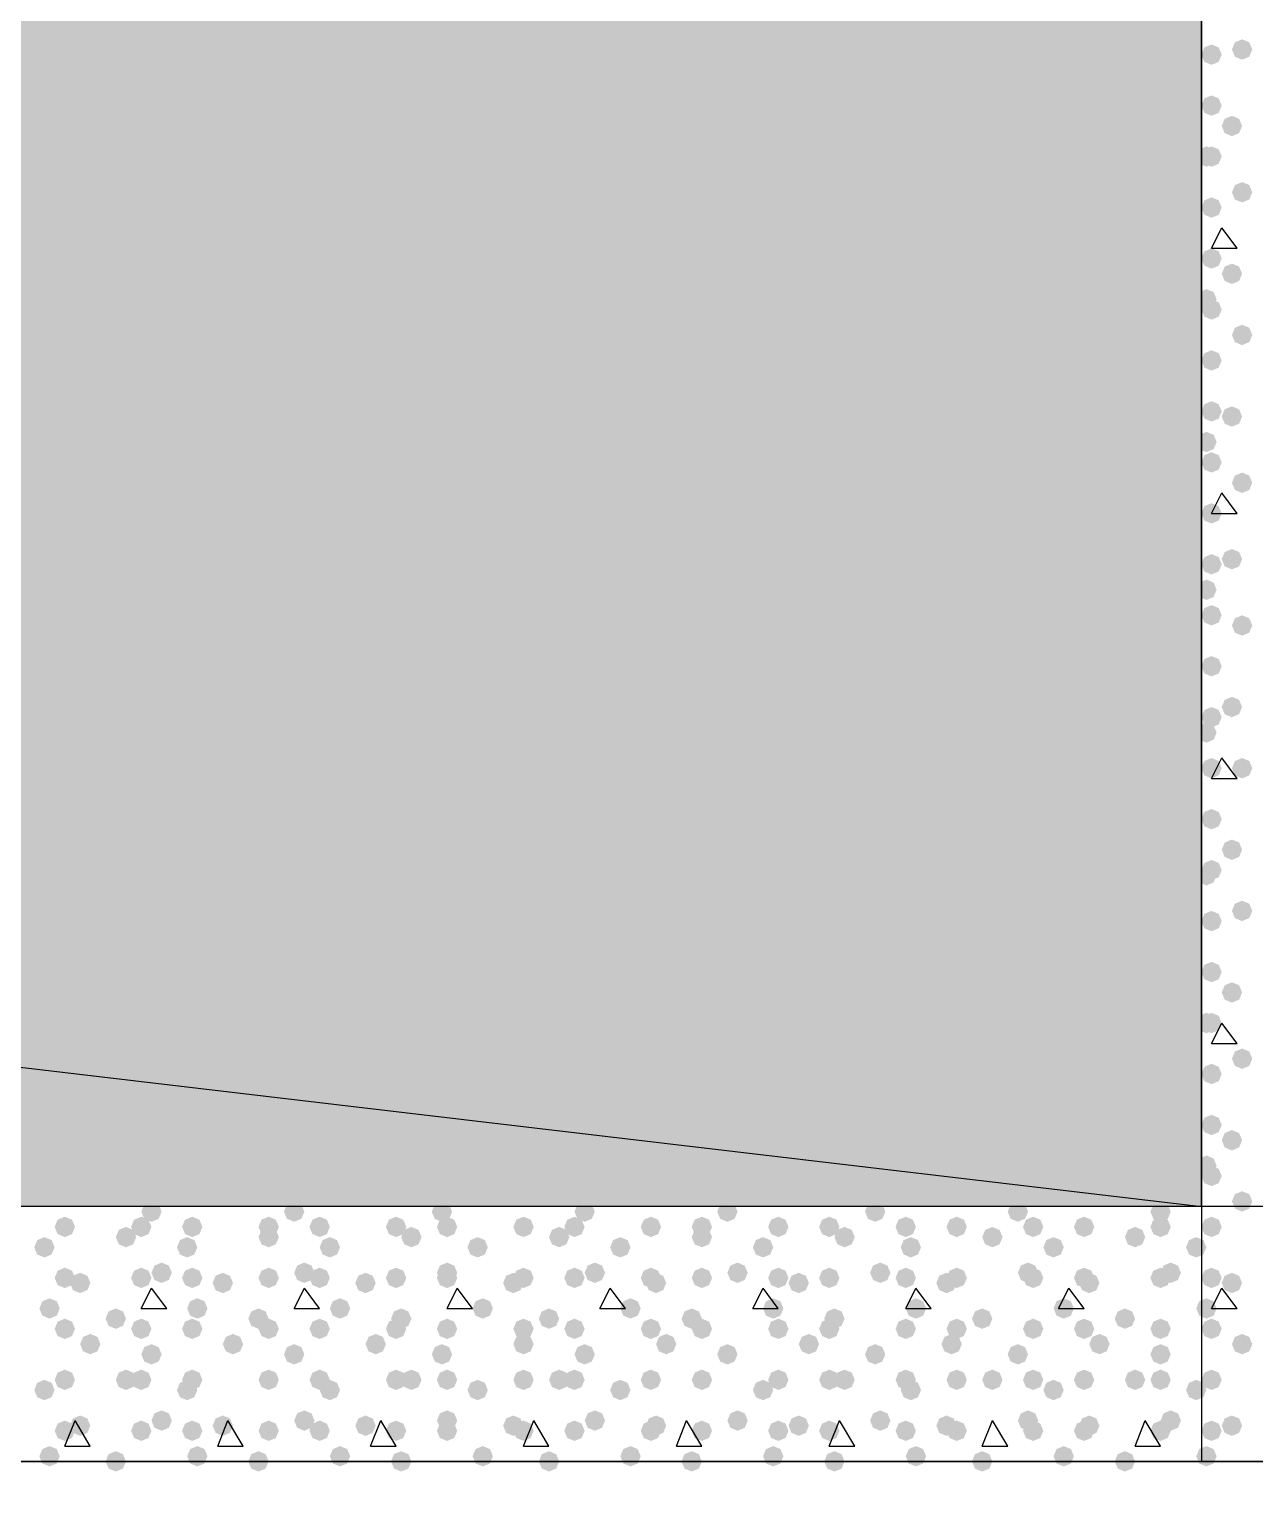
# Model space of a CAD drawing. Header units: millimetres. Extents: x 0 to 420, y 0 to 297.
# Drawn here: x 185.17 to 195.35, y 181.48 to 193.59 of the extents above; entities that cross this region are included whole.
import ezdxf

# ---------------------------------------------------------------- set-up
doc = ezdxf.new("R2010")
doc.units = ezdxf.units.MM
doc.layers.get('0').update_dxf_attribs({"linetype": 'CONTINUOUS'})

msp = doc.modelspace()

# ---------------------------------------------------------------- hatches: boundary and pattern name
at = {"true_color": 0x000008}
h = msp.add_hatch(color=0, dxfattribs=at)
h.paths.add_polyline_path([(194.902667, 202.861333), (33.528, 202.861333), (194.902667, 183.811333)], flags=0)
h.paths.add_polyline_path([(33.528, 202.861333), (194.902667, 183.811333), (33.528, 183.811333)], flags=0)
for points in [[(195.326, 193.421), (195.301129, 193.361204), (195.241333, 193.336333), (195.181538, 193.361204), (195.156667, 193.421), (195.181537, 193.480796), (195.241333, 193.505667), (195.301129, 193.480796)], [(195.072, 193.378667), (195.047129, 193.318871), (194.987333, 193.294), (194.927538, 193.318871), (194.902667, 193.378667), (194.927537, 193.438462), (194.987333, 193.463333), (195.047129, 193.438463)], [(195.072, 192.955333), (195.047129, 192.895537), (194.987333, 192.870667), (194.927538, 192.895537), (194.902667, 192.955333), (194.927537, 193.015129), (194.987333, 193.04), (195.047129, 193.015129)], [(195.241333, 192.786), (195.216462, 192.726204), (195.156667, 192.701333), (195.096871, 192.726204), (195.072, 192.786), (195.096871, 192.845796), (195.156667, 192.870667), (195.216462, 192.845796)], [(195.029667, 192.532), (195.004796, 192.472204), (194.945, 192.447333), (194.885204, 192.472204), (194.860333, 192.532), (194.885204, 192.591796), (194.945, 192.616667), (195.004796, 192.591796)], [(195.072, 192.532), (195.047129, 192.472204), (194.987333, 192.447333), (194.927538, 192.472204), (194.902667, 192.532), (194.927537, 192.591796), (194.987333, 192.616667), (195.047129, 192.591796)], [(195.326, 192.235667), (195.301129, 192.175871), (195.241333, 192.151), (195.181538, 192.175871), (195.156667, 192.235667), (195.181537, 192.295462), (195.241333, 192.320333), (195.301129, 192.295463)], [(195.072, 192.108667), (195.047129, 192.048871), (194.987333, 192.024), (194.927538, 192.048871), (194.902667, 192.108667), (194.927537, 192.168462), (194.987333, 192.193333), (195.047129, 192.168463)], [(195.072, 191.685333), (195.047129, 191.625537), (194.987333, 191.600667), (194.927538, 191.625537), (194.902667, 191.685333), (194.927537, 191.745129), (194.987333, 191.77), (195.047129, 191.745129)], [(195.241333, 191.558333), (195.216462, 191.498538), (195.156667, 191.473667), (195.096871, 191.498538), (195.072, 191.558333), (195.096871, 191.618129), (195.156667, 191.643), (195.216462, 191.618129)], [(195.029667, 191.346667), (195.004796, 191.286871), (194.945, 191.262), (194.885204, 191.286871), (194.860333, 191.346667), (194.885204, 191.406462), (194.945, 191.431333), (195.004796, 191.406463)], [(195.072, 191.262), (195.047129, 191.202204), (194.987333, 191.177333), (194.927538, 191.202204), (194.902667, 191.262), (194.927537, 191.321796), (194.987333, 191.346667), (195.047129, 191.321796)], [(195.326, 191.050333), (195.301129, 190.990537), (195.241333, 190.965667), (195.181538, 190.990537), (195.156667, 191.050333), (195.181537, 191.110129), (195.241333, 191.135), (195.301129, 191.110129)], [(195.072, 190.838667), (195.047129, 190.778871), (194.987333, 190.754), (194.927538, 190.778871), (194.902667, 190.838667), (194.927537, 190.898462), (194.987333, 190.923333), (195.047129, 190.898463)], [(195.072, 190.415333), (195.047129, 190.355537), (194.987333, 190.330667), (194.927538, 190.355537), (194.902667, 190.415333), (194.927537, 190.475129), (194.987333, 190.5), (195.047129, 190.475129)], [(195.241333, 190.373), (195.216462, 190.313204), (195.156667, 190.288333), (195.096871, 190.313204), (195.072, 190.373), (195.096871, 190.432796), (195.156667, 190.457667), (195.216462, 190.432796)], [(195.029667, 190.161333), (195.004796, 190.101537), (194.945, 190.076667), (194.885204, 190.101537), (194.860333, 190.161333), (194.885204, 190.221129), (194.945, 190.246), (195.004796, 190.221129)], [(195.072, 189.992), (195.047129, 189.932204), (194.987333, 189.907333), (194.927538, 189.932204), (194.902667, 189.992), (194.927537, 190.051796), (194.987333, 190.076667), (195.047129, 190.051796)], [(195.326, 189.822667), (195.301129, 189.762871), (195.241333, 189.738), (195.181538, 189.762871), (195.156667, 189.822667), (195.181537, 189.882462), (195.241333, 189.907333), (195.301129, 189.882463)], [(195.072, 189.568667), (195.047129, 189.508871), (194.987333, 189.484), (194.927538, 189.508871), (194.902667, 189.568667), (194.927537, 189.628462), (194.987333, 189.653333), (195.047129, 189.628463)], [(195.241333, 189.187667), (195.216462, 189.127871), (195.156667, 189.103), (195.096871, 189.127871), (195.072, 189.187667), (195.096871, 189.247462), (195.156667, 189.272333), (195.216462, 189.247463)], [(195.072, 189.145333), (195.047129, 189.085537), (194.987333, 189.060667), (194.927538, 189.085537), (194.902667, 189.145333), (194.927537, 189.205129), (194.987333, 189.23), (195.047129, 189.205129)], [(195.029667, 188.933667), (195.004796, 188.873871), (194.945, 188.849), (194.885204, 188.873871), (194.860333, 188.933667), (194.885204, 188.993462), (194.945, 189.018333), (195.004796, 188.993463)], [(195.072, 188.722), (195.047129, 188.662204), (194.987333, 188.637333), (194.927538, 188.662204), (194.902667, 188.722), (194.927537, 188.781796), (194.987333, 188.806667), (195.047129, 188.781796)], [(195.326, 188.637333), (195.301129, 188.577537), (195.241333, 188.552667), (195.181538, 188.577537), (195.156667, 188.637333), (195.181537, 188.697129), (195.241333, 188.722), (195.301129, 188.697129)], [(195.072, 188.298667), (195.047129, 188.238871), (194.987333, 188.214), (194.927538, 188.238871), (194.902667, 188.298667), (194.927537, 188.358462), (194.987333, 188.383333), (195.047129, 188.358463)], [(195.241333, 187.96), (195.216462, 187.900204), (195.156667, 187.875333), (195.096871, 187.900204), (195.072, 187.96), (195.096871, 188.019796), (195.156667, 188.044667), (195.216462, 188.019796)], [(195.072, 187.875333), (195.047129, 187.815537), (194.987333, 187.790667), (194.927538, 187.815537), (194.902667, 187.875333), (194.927537, 187.935129), (194.987333, 187.96), (195.047129, 187.935129)], [(195.029667, 187.748333), (195.004796, 187.688538), (194.945, 187.663667), (194.885204, 187.688538), (194.860333, 187.748333), (194.885204, 187.808129), (194.945, 187.833), (195.004796, 187.808129)], [(195.072, 187.452), (195.047129, 187.392204), (194.987333, 187.367333), (194.927538, 187.392204), (194.902667, 187.452), (194.927537, 187.511796), (194.987333, 187.536667), (195.047129, 187.511796)], [(195.326, 187.452), (195.301129, 187.392204), (195.241333, 187.367333), (195.181538, 187.392204), (195.156667, 187.452), (195.181537, 187.511796), (195.241333, 187.536667), (195.301129, 187.511796)], [(195.072, 187.028667), (195.047129, 186.968871), (194.987333, 186.944), (194.927538, 186.968871), (194.902667, 187.028667), (194.927537, 187.088462), (194.987333, 187.113333), (195.047129, 187.088463)], [(195.241333, 186.774667), (195.216462, 186.714871), (195.156667, 186.69), (195.096871, 186.714871), (195.072, 186.774667), (195.096871, 186.834462), (195.156667, 186.859333), (195.216462, 186.834463)], [(195.029667, 186.563), (195.004796, 186.503204), (194.945, 186.478333), (194.885204, 186.503204), (194.860333, 186.563), (194.885204, 186.622796), (194.945, 186.647667), (195.004796, 186.622796)], [(195.072, 186.605333), (195.047129, 186.545537), (194.987333, 186.520667), (194.927538, 186.545537), (194.902667, 186.605333), (194.927537, 186.665129), (194.987333, 186.69), (195.047129, 186.665129)], [(195.326, 186.266667), (195.301129, 186.206871), (195.241333, 186.182), (195.181538, 186.206871), (195.156667, 186.266667), (195.181537, 186.326462), (195.241333, 186.351333), (195.301129, 186.326463)], [(195.072, 186.182), (195.047129, 186.122204), (194.987333, 186.097333), (194.927538, 186.122204), (194.902667, 186.182), (194.927537, 186.241796), (194.987333, 186.266667), (195.047129, 186.241796)], [(195.072, 185.758667), (195.047129, 185.698871), (194.987333, 185.674), (194.927538, 185.698871), (194.902667, 185.758667), (194.927537, 185.818462), (194.987333, 185.843333), (195.047129, 185.818463)], [(195.241333, 185.589333), (195.216462, 185.529538), (195.156667, 185.504667), (195.096871, 185.529538), (195.072, 185.589333), (195.096871, 185.649129), (195.156667, 185.674), (195.216462, 185.649129)], [(195.029667, 185.335333), (195.004796, 185.275537), (194.945, 185.250667), (194.885204, 185.275537), (194.860333, 185.335333), (194.885204, 185.395129), (194.945, 185.42), (195.004796, 185.395129)], [(195.072, 185.335333), (195.047129, 185.275537), (194.987333, 185.250667), (194.927538, 185.275537), (194.902667, 185.335333), (194.927537, 185.395129), (194.987333, 185.42), (195.047129, 185.395129)], [(195.326, 185.039), (195.301129, 184.979204), (195.241333, 184.954333), (195.181538, 184.979204), (195.156667, 185.039), (195.181537, 185.098796), (195.241333, 185.123667), (195.301129, 185.098796)], [(195.072, 184.912), (195.047129, 184.852204), (194.987333, 184.827333), (194.927538, 184.852204), (194.902667, 184.912), (194.927537, 184.971796), (194.987333, 184.996667), (195.047129, 184.971796)], [(195.072, 184.488667), (195.047129, 184.428871), (194.987333, 184.404), (194.927538, 184.428871), (194.902667, 184.488667), (194.927537, 184.548462), (194.987333, 184.573333), (195.047129, 184.548463)], [(195.241333, 184.361667), (195.216462, 184.301871), (195.156667, 184.277), (195.096871, 184.301871), (195.072, 184.361667), (195.096871, 184.421462), (195.156667, 184.446333), (195.216462, 184.421463)], [(195.029667, 184.15), (195.004796, 184.090204), (194.945, 184.065333), (194.885204, 184.090204), (194.860333, 184.15), (194.885204, 184.209796), (194.945, 184.234667), (195.004796, 184.209796)], [(195.072, 184.065333), (195.047129, 184.005537), (194.987333, 183.980667), (194.927538, 184.005537), (194.902667, 184.065333), (194.927537, 184.125129), (194.987333, 184.15), (195.047129, 184.125129)], [(195.326, 183.853667), (195.301129, 183.793871), (195.241333, 183.769), (195.181538, 183.793871), (195.156667, 183.853667), (195.181537, 183.913462), (195.241333, 183.938333), (195.301129, 183.913463)], [(186.266667, 183.769), (186.241796, 183.709204), (186.182, 183.684333), (186.122204, 183.709204), (186.097333, 183.769), (186.122204, 183.828796), (186.182, 183.853667), (186.241796, 183.828796)], [(187.452, 183.769), (187.427129, 183.709204), (187.367333, 183.684333), (187.307538, 183.709204), (187.282667, 183.769), (187.307537, 183.828796), (187.367333, 183.853667), (187.427129, 183.828796)], [(188.679667, 183.769), (188.654796, 183.709204), (188.595, 183.684333), (188.535204, 183.709204), (188.510333, 183.769), (188.535204, 183.828796), (188.595, 183.853667), (188.654796, 183.828796)], [(189.865, 183.769), (189.840129, 183.709204), (189.780333, 183.684333), (189.720538, 183.709204), (189.695667, 183.769), (189.720537, 183.828796), (189.780333, 183.853667), (189.840129, 183.828796)], [(191.050333, 183.769), (191.025462, 183.709204), (190.965667, 183.684333), (190.905871, 183.709204), (190.881, 183.769), (190.905871, 183.828796), (190.965667, 183.853667), (191.025462, 183.828796)], [(192.278, 183.769), (192.253129, 183.709204), (192.193333, 183.684333), (192.133537, 183.709204), (192.108667, 183.769), (192.133537, 183.828796), (192.193333, 183.853667), (192.253129, 183.828796)], [(193.463333, 183.769), (193.438462, 183.709204), (193.378667, 183.684333), (193.318871, 183.709204), (193.294, 183.769), (193.318871, 183.828796), (193.378667, 183.853667), (193.438462, 183.828796)], [(194.648667, 183.769), (194.623796, 183.709204), (194.564, 183.684333), (194.504204, 183.709204), (194.479333, 183.769), (194.504204, 183.828796), (194.564, 183.853667), (194.623796, 183.828796)], [(185.547, 183.642), (185.522129, 183.582204), (185.462333, 183.557333), (185.402537, 183.582204), (185.377667, 183.642), (185.402537, 183.701796), (185.462333, 183.726667), (185.522129, 183.701796)], [(186.182, 183.642), (186.157129, 183.582204), (186.097333, 183.557333), (186.037537, 183.582204), (186.012667, 183.642), (186.037537, 183.701796), (186.097333, 183.726667), (186.157129, 183.701796)], [(186.605333, 183.642), (186.580462, 183.582204), (186.520667, 183.557333), (186.460871, 183.582204), (186.436, 183.642), (186.460871, 183.701796), (186.520667, 183.726667), (186.580462, 183.701796)], [(187.240333, 183.642), (187.215462, 183.582204), (187.155667, 183.557333), (187.095871, 183.582204), (187.071, 183.642), (187.095871, 183.701796), (187.155667, 183.726667), (187.215462, 183.701796)], [(187.663667, 183.642), (187.638796, 183.582204), (187.579, 183.557333), (187.519204, 183.582204), (187.494333, 183.642), (187.519204, 183.701796), (187.579, 183.726667), (187.638796, 183.701796)], [(188.298667, 183.642), (188.273796, 183.582204), (188.214, 183.557333), (188.154204, 183.582204), (188.129333, 183.642), (188.154204, 183.701796), (188.214, 183.726667), (188.273796, 183.701796)], [(188.722, 183.642), (188.697129, 183.582204), (188.637333, 183.557333), (188.577538, 183.582204), (188.552667, 183.642), (188.577537, 183.701796), (188.637333, 183.726667), (188.697129, 183.701796)], [(189.357, 183.642), (189.332129, 183.582204), (189.272333, 183.557333), (189.212538, 183.582204), (189.187667, 183.642), (189.212537, 183.701796), (189.272333, 183.726667), (189.332129, 183.701796)], [(189.780333, 183.642), (189.755462, 183.582204), (189.695667, 183.557333), (189.635871, 183.582204), (189.611, 183.642), (189.635871, 183.701796), (189.695667, 183.726667), (189.755462, 183.701796)], [(190.415333, 183.642), (190.390462, 183.582204), (190.330667, 183.557333), (190.270871, 183.582204), (190.246, 183.642), (190.270871, 183.701796), (190.330667, 183.726667), (190.390462, 183.701796)], [(190.838667, 183.642), (190.813796, 183.582204), (190.754, 183.557333), (190.694204, 183.582204), (190.669333, 183.642), (190.694204, 183.701796), (190.754, 183.726667), (190.813796, 183.701796)], [(191.473667, 183.642), (191.448796, 183.582204), (191.389, 183.557333), (191.329204, 183.582204), (191.304333, 183.642), (191.329204, 183.701796), (191.389, 183.726667), (191.448796, 183.701796)], [(191.897, 183.642), (191.872129, 183.582204), (191.812333, 183.557333), (191.752537, 183.582204), (191.727667, 183.642), (191.752537, 183.701796), (191.812333, 183.726667), (191.872129, 183.701796)], [(192.532, 183.642), (192.507129, 183.582204), (192.447333, 183.557333), (192.387538, 183.582204), (192.362667, 183.642), (192.387537, 183.701796), (192.447333, 183.726667), (192.507129, 183.701796)], [(192.955333, 183.642), (192.930462, 183.582204), (192.870667, 183.557333), (192.810871, 183.582204), (192.786, 183.642), (192.810871, 183.701796), (192.870667, 183.726667), (192.930462, 183.701796)], [(193.590333, 183.642), (193.565462, 183.582204), (193.505667, 183.557333), (193.445871, 183.582204), (193.421, 183.642), (193.445871, 183.701796), (193.505667, 183.726667), (193.565462, 183.701796)], [(194.013667, 183.642), (193.988796, 183.582204), (193.929, 183.557333), (193.869204, 183.582204), (193.844333, 183.642), (193.869204, 183.701796), (193.929, 183.726667), (193.988796, 183.701796)], [(194.648667, 183.642), (194.623796, 183.582204), (194.564, 183.557333), (194.504204, 183.582204), (194.479333, 183.642), (194.504204, 183.701796), (194.564, 183.726667), (194.623796, 183.701796)], [(185.377667, 183.472667), (185.352796, 183.412871), (185.293, 183.388), (185.233204, 183.412871), (185.208333, 183.472667), (185.233204, 183.532462), (185.293, 183.557333), (185.352796, 183.532463)], [(186.055, 183.557333), (186.030129, 183.497537), (185.970333, 183.472667), (185.910538, 183.497537), (185.885667, 183.557333), (185.910537, 183.617129), (185.970333, 183.642), (186.030129, 183.617129)], [(186.563, 183.472667), (186.538129, 183.412871), (186.478333, 183.388), (186.418538, 183.412871), (186.393667, 183.472667), (186.418537, 183.532462), (186.478333, 183.557333), (186.538129, 183.532463)], [(187.240333, 183.557333), (187.215462, 183.497537), (187.155667, 183.472667), (187.095871, 183.497537), (187.071, 183.557333), (187.095871, 183.617129), (187.155667, 183.642), (187.215462, 183.617129)], [(187.748333, 183.472667), (187.723462, 183.412871), (187.663667, 183.388), (187.603871, 183.412871), (187.579, 183.472667), (187.603871, 183.532462), (187.663667, 183.557333), (187.723462, 183.532463)], [(188.425667, 183.557333), (188.400796, 183.497537), (188.341, 183.472667), (188.281204, 183.497537), (188.256333, 183.557333), (188.281204, 183.617129), (188.341, 183.642), (188.400796, 183.617129)], [(188.976, 183.472667), (188.951129, 183.412871), (188.891333, 183.388), (188.831538, 183.412871), (188.806667, 183.472667), (188.831537, 183.532462), (188.891333, 183.557333), (188.951129, 183.532463)], [(189.653333, 183.557333), (189.628463, 183.497537), (189.568667, 183.472667), (189.508871, 183.497537), (189.484, 183.557333), (189.508871, 183.617129), (189.568667, 183.642), (189.628462, 183.617129)], [(190.161333, 183.472667), (190.136462, 183.412871), (190.076667, 183.388), (190.016871, 183.412871), (189.992, 183.472667), (190.016871, 183.532462), (190.076667, 183.557333), (190.136462, 183.532463)], [(190.838667, 183.557333), (190.813796, 183.497537), (190.754, 183.472667), (190.694204, 183.497537), (190.669333, 183.557333), (190.694204, 183.617129), (190.754, 183.642), (190.813796, 183.617129)], [(191.346667, 183.472667), (191.321796, 183.412871), (191.262, 183.388), (191.202204, 183.412871), (191.177333, 183.472667), (191.202204, 183.532462), (191.262, 183.557333), (191.321796, 183.532463)], [(192.024, 183.557333), (191.999129, 183.497537), (191.939333, 183.472667), (191.879538, 183.497537), (191.854667, 183.557333), (191.879537, 183.617129), (191.939333, 183.642), (191.999129, 183.617129)], [(192.574333, 183.472667), (192.549463, 183.412871), (192.489667, 183.388), (192.429871, 183.412871), (192.405, 183.472667), (192.429871, 183.532462), (192.489667, 183.557333), (192.549462, 183.532463)], [(193.251667, 183.557333), (193.226796, 183.497537), (193.167, 183.472667), (193.107204, 183.497537), (193.082333, 183.557333), (193.107204, 183.617129), (193.167, 183.642), (193.226796, 183.617129)], [(193.759667, 183.472667), (193.734796, 183.412871), (193.675, 183.388), (193.615204, 183.412871), (193.590333, 183.472667), (193.615204, 183.532462), (193.675, 183.557333), (193.734796, 183.532463)], [(194.437, 183.557333), (194.412129, 183.497537), (194.352333, 183.472667), (194.292537, 183.497537), (194.267667, 183.557333), (194.292537, 183.617129), (194.352333, 183.642), (194.412129, 183.617129)], [(194.945, 183.472667), (194.920129, 183.412871), (194.860333, 183.388), (194.800538, 183.412871), (194.775667, 183.472667), (194.800537, 183.532462), (194.860333, 183.557333), (194.920129, 183.532463)], [(186.351333, 183.261), (186.326462, 183.201204), (186.266667, 183.176333), (186.206871, 183.201204), (186.182, 183.261), (186.206871, 183.320796), (186.266667, 183.345667), (186.326462, 183.320796)], [(187.536667, 183.261), (187.511796, 183.201204), (187.452, 183.176333), (187.392204, 183.201204), (187.367333, 183.261), (187.392204, 183.320796), (187.452, 183.345667), (187.511796, 183.320796)], [(188.722, 183.261), (188.697129, 183.201204), (188.637333, 183.176333), (188.577538, 183.201204), (188.552667, 183.261), (188.577537, 183.320796), (188.637333, 183.345667), (188.697129, 183.320796)], [(189.949667, 183.261), (189.924796, 183.201204), (189.865, 183.176333), (189.805204, 183.201204), (189.780333, 183.261), (189.805204, 183.320796), (189.865, 183.345667), (189.924796, 183.320796)], [(191.135, 183.261), (191.110129, 183.201204), (191.050333, 183.176333), (190.990538, 183.201204), (190.965667, 183.261), (190.990537, 183.320796), (191.050333, 183.345667), (191.110129, 183.320796)], [(192.320333, 183.261), (192.295462, 183.201204), (192.235667, 183.176333), (192.175871, 183.201204), (192.151, 183.261), (192.175871, 183.320796), (192.235667, 183.345667), (192.295462, 183.320796)], [(193.548, 183.261), (193.523129, 183.201204), (193.463333, 183.176333), (193.403538, 183.201204), (193.378667, 183.261), (193.403537, 183.320796), (193.463333, 183.345667), (193.523129, 183.320796)], [(194.733333, 183.261), (194.708463, 183.201204), (194.648667, 183.176333), (194.588871, 183.201204), (194.564, 183.261), (194.588871, 183.320796), (194.648667, 183.345667), (194.708462, 183.320796)], [(185.547, 183.218667), (185.522129, 183.158871), (185.462333, 183.134), (185.402537, 183.158871), (185.377667, 183.218667), (185.402537, 183.278462), (185.462333, 183.303333), (185.522129, 183.278463)], [(185.674, 183.176333), (185.649129, 183.116537), (185.589333, 183.091667), (185.529538, 183.116537), (185.504667, 183.176333), (185.529537, 183.236129), (185.589333, 183.261), (185.649129, 183.236129)], [(186.182, 183.218667), (186.157129, 183.158871), (186.097333, 183.134), (186.037537, 183.158871), (186.012667, 183.218667), (186.037537, 183.278462), (186.097333, 183.303333), (186.157129, 183.278463)], [(186.605333, 183.218667), (186.580462, 183.158871), (186.520667, 183.134), (186.460871, 183.158871), (186.436, 183.218667), (186.460871, 183.278462), (186.520667, 183.303333), (186.580462, 183.278463)], [(186.859333, 183.176333), (186.834463, 183.116537), (186.774667, 183.091667), (186.714871, 183.116537), (186.69, 183.176333), (186.714871, 183.236129), (186.774667, 183.261), (186.834462, 183.236129)], [(187.240333, 183.218667), (187.215462, 183.158871), (187.155667, 183.134), (187.095871, 183.158871), (187.071, 183.218667), (187.095871, 183.278462), (187.155667, 183.303333), (187.215462, 183.278463)], [(187.663667, 183.218667), (187.638796, 183.158871), (187.579, 183.134), (187.519204, 183.158871), (187.494333, 183.218667), (187.519204, 183.278462), (187.579, 183.303333), (187.638796, 183.278463)], [(188.044667, 183.176333), (188.019796, 183.116537), (187.96, 183.091667), (187.900204, 183.116537), (187.875333, 183.176333), (187.900204, 183.236129), (187.96, 183.261), (188.019796, 183.236129)], [(188.298667, 183.218667), (188.273796, 183.158871), (188.214, 183.134), (188.154204, 183.158871), (188.129333, 183.218667), (188.154204, 183.278462), (188.214, 183.303333), (188.273796, 183.278463)], [(188.722, 183.218667), (188.697129, 183.158871), (188.637333, 183.134), (188.577538, 183.158871), (188.552667, 183.218667), (188.577537, 183.278462), (188.637333, 183.303333), (188.697129, 183.278463)], [(189.272333, 183.176333), (189.247462, 183.116537), (189.187667, 183.091667), (189.127871, 183.116537), (189.103, 183.176333), (189.127871, 183.236129), (189.187667, 183.261), (189.247462, 183.236129)], [(189.357, 183.218667), (189.332129, 183.158871), (189.272333, 183.134), (189.212538, 183.158871), (189.187667, 183.218667), (189.212537, 183.278462), (189.272333, 183.303333), (189.332129, 183.278463)], [(189.780333, 183.218667), (189.755462, 183.158871), (189.695667, 183.134), (189.635871, 183.158871), (189.611, 183.218667), (189.635871, 183.278462), (189.695667, 183.303333), (189.755462, 183.278463)], [(190.415333, 183.218667), (190.390462, 183.158871), (190.330667, 183.134), (190.270871, 183.158871), (190.246, 183.218667), (190.270871, 183.278462), (190.330667, 183.303333), (190.390462, 183.278463)], [(190.457667, 183.176333), (190.432796, 183.116537), (190.373, 183.091667), (190.313204, 183.116537), (190.288333, 183.176333), (190.313204, 183.236129), (190.373, 183.261), (190.432796, 183.236129)], [(190.838667, 183.218667), (190.813796, 183.158871), (190.754, 183.134), (190.694204, 183.158871), (190.669333, 183.218667), (190.694204, 183.278462), (190.754, 183.303333), (190.813796, 183.278463)], [(191.473667, 183.218667), (191.448796, 183.158871), (191.389, 183.134), (191.329204, 183.158871), (191.304333, 183.218667), (191.329204, 183.278462), (191.389, 183.303333), (191.448796, 183.278463)], [(191.643, 183.176333), (191.618129, 183.116537), (191.558333, 183.091667), (191.498538, 183.116537), (191.473667, 183.176333), (191.498537, 183.236129), (191.558333, 183.261), (191.618129, 183.236129)], [(191.897, 183.218667), (191.872129, 183.158871), (191.812333, 183.134), (191.752537, 183.158871), (191.727667, 183.218667), (191.752537, 183.278462), (191.812333, 183.303333), (191.872129, 183.278463)], [(192.532, 183.218667), (192.507129, 183.158871), (192.447333, 183.134), (192.387538, 183.158871), (192.362667, 183.218667), (192.387537, 183.278462), (192.447333, 183.303333), (192.507129, 183.278463)], [(192.870667, 183.176333), (192.845796, 183.116537), (192.786, 183.091667), (192.726204, 183.116537), (192.701333, 183.176333), (192.726204, 183.236129), (192.786, 183.261), (192.845796, 183.236129)], [(192.955333, 183.218667), (192.930462, 183.158871), (192.870667, 183.134), (192.810871, 183.158871), (192.786, 183.218667), (192.810871, 183.278462), (192.870667, 183.303333), (192.930462, 183.278463)], [(193.590333, 183.218667), (193.565462, 183.158871), (193.505667, 183.134), (193.445871, 183.158871), (193.421, 183.218667), (193.445871, 183.278462), (193.505667, 183.303333), (193.565462, 183.278463)], [(194.013667, 183.218667), (193.988796, 183.158871), (193.929, 183.134), (193.869204, 183.158871), (193.844333, 183.218667), (193.869204, 183.278462), (193.929, 183.303333), (193.988796, 183.278463)], [(194.056, 183.176333), (194.031129, 183.116537), (193.971333, 183.091667), (193.911538, 183.116537), (193.886667, 183.176333), (193.911537, 183.236129), (193.971333, 183.261), (194.031129, 183.236129)], [(194.648667, 183.218667), (194.623796, 183.158871), (194.564, 183.134), (194.504204, 183.158871), (194.479333, 183.218667), (194.504204, 183.278462), (194.564, 183.303333), (194.623796, 183.278463)], [(185.42, 182.964667), (185.395129, 182.904871), (185.335333, 182.88), (185.275538, 182.904871), (185.250667, 182.964667), (185.275537, 183.024462), (185.335333, 183.049333), (185.395129, 183.024463)], [(185.970333, 182.88), (185.945462, 182.820204), (185.885667, 182.795333), (185.825871, 182.820204), (185.801, 182.88), (185.825871, 182.939796), (185.885667, 182.964667), (185.945462, 182.939796)], [(186.647667, 182.964667), (186.622796, 182.904871), (186.563, 182.88), (186.503204, 182.904871), (186.478333, 182.964667), (186.503204, 183.024462), (186.563, 183.049333), (186.622796, 183.024463)], [(187.155667, 182.88), (187.130796, 182.820204), (187.071, 182.795333), (187.011204, 182.820204), (186.986333, 182.88), (187.011204, 182.939796), (187.071, 182.964667), (187.130796, 182.939796)], [(187.833, 182.964667), (187.808129, 182.904871), (187.748333, 182.88), (187.688538, 182.904871), (187.663667, 182.964667), (187.688537, 183.024462), (187.748333, 183.049333), (187.808129, 183.024463)], [(188.341, 182.88), (188.316129, 182.820204), (188.256333, 182.795333), (188.196538, 182.820204), (188.171667, 182.88), (188.196537, 182.939796), (188.256333, 182.964667), (188.316129, 182.939796)], [(189.018333, 182.964667), (188.993462, 182.904871), (188.933667, 182.88), (188.873871, 182.904871), (188.849, 182.964667), (188.873871, 183.024462), (188.933667, 183.049333), (188.993462, 183.024463)], [(189.568667, 182.88), (189.543796, 182.820204), (189.484, 182.795333), (189.424204, 182.820204), (189.399333, 182.88), (189.424204, 182.939796), (189.484, 182.964667), (189.543796, 182.939796)], [(190.246, 182.964667), (190.221129, 182.904871), (190.161333, 182.88), (190.101538, 182.904871), (190.076667, 182.964667), (190.101537, 183.024462), (190.161333, 183.049333), (190.221129, 183.024463)], [(190.754, 182.88), (190.729129, 182.820204), (190.669333, 182.795333), (190.609537, 182.820204), (190.584667, 182.88), (190.609537, 182.939796), (190.669333, 182.964667), (190.729129, 182.939796)], [(191.431333, 182.964667), (191.406462, 182.904871), (191.346667, 182.88), (191.286871, 182.904871), (191.262, 182.964667), (191.286871, 183.024462), (191.346667, 183.049333), (191.406462, 183.024463)], [(191.939333, 182.88), (191.914463, 182.820204), (191.854667, 182.795333), (191.794871, 182.820204), (191.77, 182.88), (191.794871, 182.939796), (191.854667, 182.964667), (191.914462, 182.939796)], [(192.616667, 182.964667), (192.591796, 182.904871), (192.532, 182.88), (192.472204, 182.904871), (192.447333, 182.964667), (192.472204, 183.024462), (192.532, 183.049333), (192.591796, 183.024463)], [(193.167, 182.88), (193.142129, 182.820204), (193.082333, 182.795333), (193.022538, 182.820204), (192.997667, 182.88), (193.022537, 182.939796), (193.082333, 182.964667), (193.142129, 182.939796)], [(193.844333, 182.964667), (193.819462, 182.904871), (193.759667, 182.88), (193.699871, 182.904871), (193.675, 182.964667), (193.699871, 183.024462), (193.759667, 183.049333), (193.819462, 183.024463)], [(194.352333, 182.88), (194.327462, 182.820204), (194.267667, 182.795333), (194.207871, 182.820204), (194.183, 182.88), (194.207871, 182.939796), (194.267667, 182.964667), (194.327462, 182.939796)], [(185.547, 182.795333), (185.522129, 182.735537), (185.462333, 182.710667), (185.402537, 182.735537), (185.377667, 182.795333), (185.402537, 182.855129), (185.462333, 182.88), (185.522129, 182.855129)], [(186.182, 182.795333), (186.157129, 182.735537), (186.097333, 182.710667), (186.037537, 182.735537), (186.012667, 182.795333), (186.037537, 182.855129), (186.097333, 182.88), (186.157129, 182.855129)], [(186.605333, 182.795333), (186.580462, 182.735537), (186.520667, 182.710667), (186.460871, 182.735537), (186.436, 182.795333), (186.460871, 182.855129), (186.520667, 182.88), (186.580462, 182.855129)], [(187.240333, 182.795333), (187.215462, 182.735537), (187.155667, 182.710667), (187.095871, 182.735537), (187.071, 182.795333), (187.095871, 182.855129), (187.155667, 182.88), (187.215462, 182.855129)], [(187.663667, 182.795333), (187.638796, 182.735537), (187.579, 182.710667), (187.519204, 182.735537), (187.494333, 182.795333), (187.519204, 182.855129), (187.579, 182.88), (187.638796, 182.855129)], [(188.298667, 182.795333), (188.273796, 182.735537), (188.214, 182.710667), (188.154204, 182.735537), (188.129333, 182.795333), (188.154204, 182.855129), (188.214, 182.88), (188.273796, 182.855129)], [(188.722, 182.795333), (188.697129, 182.735537), (188.637333, 182.710667), (188.577538, 182.735537), (188.552667, 182.795333), (188.577537, 182.855129), (188.637333, 182.88), (188.697129, 182.855129)], [(189.357, 182.795333), (189.332129, 182.735537), (189.272333, 182.710667), (189.212538, 182.735537), (189.187667, 182.795333), (189.212537, 182.855129), (189.272333, 182.88), (189.332129, 182.855129)], [(189.780333, 182.795333), (189.755462, 182.735537), (189.695667, 182.710667), (189.635871, 182.735537), (189.611, 182.795333), (189.635871, 182.855129), (189.695667, 182.88), (189.755462, 182.855129)], [(190.415333, 182.795333), (190.390462, 182.735537), (190.330667, 182.710667), (190.270871, 182.735537), (190.246, 182.795333), (190.270871, 182.855129), (190.330667, 182.88), (190.390462, 182.855129)], [(190.838667, 182.795333), (190.813796, 182.735537), (190.754, 182.710667), (190.694204, 182.735537), (190.669333, 182.795333), (190.694204, 182.855129), (190.754, 182.88), (190.813796, 182.855129)], [(191.473667, 182.795333), (191.448796, 182.735537), (191.389, 182.710667), (191.329204, 182.735537), (191.304333, 182.795333), (191.329204, 182.855129), (191.389, 182.88), (191.448796, 182.855129)], [(191.897, 182.795333), (191.872129, 182.735537), (191.812333, 182.710667), (191.752537, 182.735537), (191.727667, 182.795333), (191.752537, 182.855129), (191.812333, 182.88), (191.872129, 182.855129)], [(192.532, 182.795333), (192.507129, 182.735537), (192.447333, 182.710667), (192.387538, 182.735537), (192.362667, 182.795333), (192.387537, 182.855129), (192.447333, 182.88), (192.507129, 182.855129)], [(192.955333, 182.795333), (192.930462, 182.735537), (192.870667, 182.710667), (192.810871, 182.735537), (192.786, 182.795333), (192.810871, 182.855129), (192.870667, 182.88), (192.930462, 182.855129)], [(193.590333, 182.795333), (193.565462, 182.735537), (193.505667, 182.710667), (193.445871, 182.735537), (193.421, 182.795333), (193.445871, 182.855129), (193.505667, 182.88), (193.565462, 182.855129)], [(194.013667, 182.795333), (193.988796, 182.735537), (193.929, 182.710667), (193.869204, 182.735537), (193.844333, 182.795333), (193.869204, 182.855129), (193.929, 182.88), (193.988796, 182.855129)], [(194.648667, 182.795333), (194.623796, 182.735537), (194.564, 182.710667), (194.504204, 182.735537), (194.479333, 182.795333), (194.504204, 182.855129), (194.564, 182.88), (194.623796, 182.855129)], [(185.758667, 182.668333), (185.733796, 182.608537), (185.674, 182.583667), (185.614204, 182.608537), (185.589333, 182.668333), (185.614204, 182.728129), (185.674, 182.753), (185.733796, 182.728129)], [(186.944, 182.668333), (186.919129, 182.608537), (186.859333, 182.583667), (186.799538, 182.608537), (186.774667, 182.668333), (186.799537, 182.728129), (186.859333, 182.753), (186.919129, 182.728129)], [(188.129333, 182.668333), (188.104463, 182.608537), (188.044667, 182.583667), (187.984871, 182.608537), (187.96, 182.668333), (187.984871, 182.728129), (188.044667, 182.753), (188.104462, 182.728129)], [(189.357, 182.668333), (189.332129, 182.608537), (189.272333, 182.583667), (189.212538, 182.608537), (189.187667, 182.668333), (189.212537, 182.728129), (189.272333, 182.753), (189.332129, 182.728129)], [(190.542333, 182.668333), (190.517462, 182.608537), (190.457667, 182.583667), (190.397871, 182.608537), (190.373, 182.668333), (190.397871, 182.728129), (190.457667, 182.753), (190.517462, 182.728129)], [(191.727667, 182.668333), (191.702796, 182.608537), (191.643, 182.583667), (191.583204, 182.608537), (191.558333, 182.668333), (191.583204, 182.728129), (191.643, 182.753), (191.702796, 182.728129)], [(192.913, 182.668333), (192.888129, 182.608537), (192.828333, 182.583667), (192.768537, 182.608537), (192.743667, 182.668333), (192.768537, 182.728129), (192.828333, 182.753), (192.888129, 182.728129)], [(194.140667, 182.668333), (194.115796, 182.608537), (194.056, 182.583667), (193.996204, 182.608537), (193.971333, 182.668333), (193.996204, 182.728129), (194.056, 182.753), (194.115796, 182.728129)], [(186.266667, 182.583667), (186.241796, 182.523871), (186.182, 182.499), (186.122204, 182.523871), (186.097333, 182.583667), (186.122204, 182.643462), (186.182, 182.668333), (186.241796, 182.643463)], [(187.452, 182.583667), (187.427129, 182.523871), (187.367333, 182.499), (187.307538, 182.523871), (187.282667, 182.583667), (187.307537, 182.643462), (187.367333, 182.668333), (187.427129, 182.643463)], [(188.679667, 182.583667), (188.654796, 182.523871), (188.595, 182.499), (188.535204, 182.523871), (188.510333, 182.583667), (188.535204, 182.643462), (188.595, 182.668333), (188.654796, 182.643463)], [(189.865, 182.583667), (189.840129, 182.523871), (189.780333, 182.499), (189.720538, 182.523871), (189.695667, 182.583667), (189.720537, 182.643462), (189.780333, 182.668333), (189.840129, 182.643463)], [(191.050333, 182.583667), (191.025462, 182.523871), (190.965667, 182.499), (190.905871, 182.523871), (190.881, 182.583667), (190.905871, 182.643462), (190.965667, 182.668333), (191.025462, 182.643463)], [(192.278, 182.583667), (192.253129, 182.523871), (192.193333, 182.499), (192.133537, 182.523871), (192.108667, 182.583667), (192.133537, 182.643462), (192.193333, 182.668333), (192.253129, 182.643463)], [(193.463333, 182.583667), (193.438462, 182.523871), (193.378667, 182.499), (193.318871, 182.523871), (193.294, 182.583667), (193.318871, 182.643462), (193.378667, 182.668333), (193.438462, 182.643463)], [(194.648667, 182.583667), (194.623796, 182.523871), (194.564, 182.499), (194.504204, 182.523871), (194.479333, 182.583667), (194.504204, 182.643462), (194.564, 182.668333), (194.623796, 182.643463)], [(185.377667, 182.287333), (185.352796, 182.227537), (185.293, 182.202667), (185.233204, 182.227537), (185.208333, 182.287333), (185.233204, 182.347129), (185.293, 182.372), (185.352796, 182.347129)], [(185.547, 182.372), (185.522129, 182.312204), (185.462333, 182.287333), (185.402537, 182.312204), (185.377667, 182.372), (185.402537, 182.431796), (185.462333, 182.456667), (185.522129, 182.431796)], [(186.055, 182.372), (186.030129, 182.312204), (185.970333, 182.287333), (185.910538, 182.312204), (185.885667, 182.372), (185.910537, 182.431796), (185.970333, 182.456667), (186.030129, 182.431796)], [(186.182, 182.372), (186.157129, 182.312204), (186.097333, 182.287333), (186.037537, 182.312204), (186.012667, 182.372), (186.037537, 182.431796), (186.097333, 182.456667), (186.157129, 182.431796)], [(186.563, 182.287333), (186.538129, 182.227537), (186.478333, 182.202667), (186.418538, 182.227537), (186.393667, 182.287333), (186.418537, 182.347129), (186.478333, 182.372), (186.538129, 182.347129)], [(186.605333, 182.372), (186.580462, 182.312204), (186.520667, 182.287333), (186.460871, 182.312204), (186.436, 182.372), (186.460871, 182.431796), (186.520667, 182.456667), (186.580462, 182.431796)], [(187.240333, 182.372), (187.215462, 182.312204), (187.155667, 182.287333), (187.095871, 182.312204), (187.071, 182.372), (187.095871, 182.431796), (187.155667, 182.456667), (187.215462, 182.431796)], [(187.240333, 182.372), (187.215462, 182.312204), (187.155667, 182.287333), (187.095871, 182.312204), (187.071, 182.372), (187.095871, 182.431796), (187.155667, 182.456667), (187.215462, 182.431796)], [(187.663667, 182.372), (187.638796, 182.312204), (187.579, 182.287333), (187.519204, 182.312204), (187.494333, 182.372), (187.519204, 182.431796), (187.579, 182.456667), (187.638796, 182.431796)], [(187.748333, 182.287333), (187.723462, 182.227537), (187.663667, 182.202667), (187.603871, 182.227537), (187.579, 182.287333), (187.603871, 182.347129), (187.663667, 182.372), (187.723462, 182.347129)], [(188.298667, 182.372), (188.273796, 182.312204), (188.214, 182.287333), (188.154204, 182.312204), (188.129333, 182.372), (188.154204, 182.431796), (188.214, 182.456667), (188.273796, 182.431796)], [(188.425667, 182.372), (188.400796, 182.312204), (188.341, 182.287333), (188.281204, 182.312204), (188.256333, 182.372), (188.281204, 182.431796), (188.341, 182.456667), (188.400796, 182.431796)], [(188.722, 182.372), (188.697129, 182.312204), (188.637333, 182.287333), (188.577538, 182.312204), (188.552667, 182.372), (188.577537, 182.431796), (188.637333, 182.456667), (188.697129, 182.431796)], [(188.976, 182.287333), (188.951129, 182.227537), (188.891333, 182.202667), (188.831538, 182.227537), (188.806667, 182.287333), (188.831537, 182.347129), (188.891333, 182.372), (188.951129, 182.347129)], [(189.357, 182.372), (189.332129, 182.312204), (189.272333, 182.287333), (189.212538, 182.312204), (189.187667, 182.372), (189.212537, 182.431796), (189.272333, 182.456667), (189.332129, 182.431796)], [(189.653333, 182.372), (189.628463, 182.312204), (189.568667, 182.287333), (189.508871, 182.312204), (189.484, 182.372), (189.508871, 182.431796), (189.568667, 182.456667), (189.628462, 182.431796)], [(189.780333, 182.372), (189.755462, 182.312204), (189.695667, 182.287333), (189.635871, 182.312204), (189.611, 182.372), (189.635871, 182.431796), (189.695667, 182.456667), (189.755462, 182.431796)], [(190.161333, 182.287333), (190.136462, 182.227537), (190.076667, 182.202667), (190.016871, 182.227537), (189.992, 182.287333), (190.016871, 182.347129), (190.076667, 182.372), (190.136462, 182.347129)], [(190.415333, 182.372), (190.390462, 182.312204), (190.330667, 182.287333), (190.270871, 182.312204), (190.246, 182.372), (190.270871, 182.431796), (190.330667, 182.456667), (190.390462, 182.431796)], [(190.838667, 182.372), (190.813796, 182.312204), (190.754, 182.287333), (190.694204, 182.312204), (190.669333, 182.372), (190.694204, 182.431796), (190.754, 182.456667), (190.813796, 182.431796)], [(190.838667, 182.372), (190.813796, 182.312204), (190.754, 182.287333), (190.694204, 182.312204), (190.669333, 182.372), (190.694204, 182.431796), (190.754, 182.456667), (190.813796, 182.431796)], [(191.346667, 182.287333), (191.321796, 182.227537), (191.262, 182.202667), (191.202204, 182.227537), (191.177333, 182.287333), (191.202204, 182.347129), (191.262, 182.372), (191.321796, 182.347129)], [(191.473667, 182.372), (191.448796, 182.312204), (191.389, 182.287333), (191.329204, 182.312204), (191.304333, 182.372), (191.329204, 182.431796), (191.389, 182.456667), (191.448796, 182.431796)], [(191.897, 182.372), (191.872129, 182.312204), (191.812333, 182.287333), (191.752537, 182.312204), (191.727667, 182.372), (191.752537, 182.431796), (191.812333, 182.456667), (191.872129, 182.431796)], [(192.024, 182.372), (191.999129, 182.312204), (191.939333, 182.287333), (191.879538, 182.312204), (191.854667, 182.372), (191.879537, 182.431796), (191.939333, 182.456667), (191.999129, 182.431796)], [(192.532, 182.372), (192.507129, 182.312204), (192.447333, 182.287333), (192.387538, 182.312204), (192.362667, 182.372), (192.387537, 182.431796), (192.447333, 182.456667), (192.507129, 182.431796)], [(192.574333, 182.287333), (192.549463, 182.227537), (192.489667, 182.202667), (192.429871, 182.227537), (192.405, 182.287333), (192.429871, 182.347129), (192.489667, 182.372), (192.549462, 182.347129)], [(192.955333, 182.372), (192.930462, 182.312204), (192.870667, 182.287333), (192.810871, 182.312204), (192.786, 182.372), (192.810871, 182.431796), (192.870667, 182.456667), (192.930462, 182.431796)], [(193.251667, 182.372), (193.226796, 182.312204), (193.167, 182.287333), (193.107204, 182.312204), (193.082333, 182.372), (193.107204, 182.431796), (193.167, 182.456667), (193.226796, 182.431796)], [(193.590333, 182.372), (193.565462, 182.312204), (193.505667, 182.287333), (193.445871, 182.312204), (193.421, 182.372), (193.445871, 182.431796), (193.505667, 182.456667), (193.565462, 182.431796)], [(193.759667, 182.287333), (193.734796, 182.227537), (193.675, 182.202667), (193.615204, 182.227537), (193.590333, 182.287333), (193.615204, 182.347129), (193.675, 182.372), (193.734796, 182.347129)], [(194.013667, 182.372), (193.988796, 182.312204), (193.929, 182.287333), (193.869204, 182.312204), (193.844333, 182.372), (193.869204, 182.431796), (193.929, 182.456667), (193.988796, 182.431796)], [(194.437, 182.372), (194.412129, 182.312204), (194.352333, 182.287333), (194.292537, 182.312204), (194.267667, 182.372), (194.292537, 182.431796), (194.352333, 182.456667), (194.412129, 182.431796)], [(194.648667, 182.372), (194.623796, 182.312204), (194.564, 182.287333), (194.504204, 182.312204), (194.479333, 182.372), (194.504204, 182.431796), (194.564, 182.456667), (194.623796, 182.431796)], [(194.945, 182.287333), (194.920129, 182.227537), (194.860333, 182.202667), (194.800538, 182.227537), (194.775667, 182.287333), (194.800537, 182.347129), (194.860333, 182.372), (194.920129, 182.347129)], [(186.351333, 182.033333), (186.326462, 181.973537), (186.266667, 181.948667), (186.206871, 181.973537), (186.182, 182.033333), (186.206871, 182.093129), (186.266667, 182.118), (186.326462, 182.093129)], [(187.536667, 182.033333), (187.511796, 181.973537), (187.452, 181.948667), (187.392204, 181.973537), (187.367333, 182.033333), (187.392204, 182.093129), (187.452, 182.118), (187.511796, 182.093129)], [(188.722, 182.033333), (188.697129, 181.973537), (188.637333, 181.948667), (188.577538, 181.973537), (188.552667, 182.033333), (188.577537, 182.093129), (188.637333, 182.118), (188.697129, 182.093129)], [(189.949667, 182.033333), (189.924796, 181.973537), (189.865, 181.948667), (189.805204, 181.973537), (189.780333, 182.033333), (189.805204, 182.093129), (189.865, 182.118), (189.924796, 182.093129)], [(191.135, 182.033333), (191.110129, 181.973537), (191.050333, 181.948667), (190.990538, 181.973537), (190.965667, 182.033333), (190.990537, 182.093129), (191.050333, 182.118), (191.110129, 182.093129)], [(192.320333, 182.033333), (192.295462, 181.973537), (192.235667, 181.948667), (192.175871, 181.973537), (192.151, 182.033333), (192.175871, 182.093129), (192.235667, 182.118), (192.295462, 182.093129)], [(193.548, 182.033333), (193.523129, 181.973537), (193.463333, 181.948667), (193.403538, 181.973537), (193.378667, 182.033333), (193.403537, 182.093129), (193.463333, 182.118), (193.523129, 182.093129)], [(194.733333, 182.033333), (194.708463, 181.973537), (194.648667, 181.948667), (194.588871, 181.973537), (194.564, 182.033333), (194.588871, 182.093129), (194.648667, 182.118), (194.708462, 182.093129)], [(185.547, 181.948667), (185.522129, 181.888871), (185.462333, 181.864), (185.402537, 181.888871), (185.377667, 181.948667), (185.402537, 182.008462), (185.462333, 182.033333), (185.522129, 182.008463)], [(185.674, 181.991), (185.649129, 181.931204), (185.589333, 181.906333), (185.529538, 181.931204), (185.504667, 181.991), (185.529537, 182.050796), (185.589333, 182.075667), (185.649129, 182.050796)], [(186.182, 181.948667), (186.157129, 181.888871), (186.097333, 181.864), (186.037537, 181.888871), (186.012667, 181.948667), (186.037537, 182.008462), (186.097333, 182.033333), (186.157129, 182.008463)], [(186.605333, 181.948667), (186.580462, 181.888871), (186.520667, 181.864), (186.460871, 181.888871), (186.436, 181.948667), (186.460871, 182.008462), (186.520667, 182.033333), (186.580462, 182.008463)], [(186.859333, 181.991), (186.834463, 181.931204), (186.774667, 181.906333), (186.714871, 181.931204), (186.69, 181.991), (186.714871, 182.050796), (186.774667, 182.075667), (186.834462, 182.050796)], [(187.240333, 181.948667), (187.215462, 181.888871), (187.155667, 181.864), (187.095871, 181.888871), (187.071, 181.948667), (187.095871, 182.008462), (187.155667, 182.033333), (187.215462, 182.008463)], [(187.663667, 181.948667), (187.638796, 181.888871), (187.579, 181.864), (187.519204, 181.888871), (187.494333, 181.948667), (187.519204, 182.008462), (187.579, 182.033333), (187.638796, 182.008463)], [(188.044667, 181.991), (188.019796, 181.931204), (187.96, 181.906333), (187.900204, 181.931204), (187.875333, 181.991), (187.900204, 182.050796), (187.96, 182.075667), (188.019796, 182.050796)], [(188.298667, 181.948667), (188.273796, 181.888871), (188.214, 181.864), (188.154204, 181.888871), (188.129333, 181.948667), (188.154204, 182.008462), (188.214, 182.033333), (188.273796, 182.008463)], [(188.722, 181.948667), (188.697129, 181.888871), (188.637333, 181.864), (188.577538, 181.888871), (188.552667, 181.948667), (188.577537, 182.008462), (188.637333, 182.033333), (188.697129, 182.008463)], [(189.272333, 181.991), (189.247462, 181.931204), (189.187667, 181.906333), (189.127871, 181.931204), (189.103, 181.991), (189.127871, 182.050796), (189.187667, 182.075667), (189.247462, 182.050796)], [(189.357, 181.948667), (189.332129, 181.888871), (189.272333, 181.864), (189.212538, 181.888871), (189.187667, 181.948667), (189.212537, 182.008462), (189.272333, 182.033333), (189.332129, 182.008463)], [(189.780333, 181.948667), (189.755462, 181.888871), (189.695667, 181.864), (189.635871, 181.888871), (189.611, 181.948667), (189.635871, 182.008462), (189.695667, 182.033333), (189.755462, 182.008463)], [(190.415333, 181.948667), (190.390462, 181.888871), (190.330667, 181.864), (190.270871, 181.888871), (190.246, 181.948667), (190.270871, 182.008462), (190.330667, 182.033333), (190.390462, 182.008463)], [(190.457667, 181.991), (190.432796, 181.931204), (190.373, 181.906333), (190.313204, 181.931204), (190.288333, 181.991), (190.313204, 182.050796), (190.373, 182.075667), (190.432796, 182.050796)], [(190.838667, 181.948667), (190.813796, 181.888871), (190.754, 181.864), (190.694204, 181.888871), (190.669333, 181.948667), (190.694204, 182.008462), (190.754, 182.033333), (190.813796, 182.008463)], [(191.473667, 181.948667), (191.448796, 181.888871), (191.389, 181.864), (191.329204, 181.888871), (191.304333, 181.948667), (191.329204, 182.008462), (191.389, 182.033333), (191.448796, 182.008463)], [(191.643, 181.991), (191.618129, 181.931204), (191.558333, 181.906333), (191.498538, 181.931204), (191.473667, 181.991), (191.498537, 182.050796), (191.558333, 182.075667), (191.618129, 182.050796)], [(191.897, 181.948667), (191.872129, 181.888871), (191.812333, 181.864), (191.752537, 181.888871), (191.727667, 181.948667), (191.752537, 182.008462), (191.812333, 182.033333), (191.872129, 182.008463)], [(192.532, 181.948667), (192.507129, 181.888871), (192.447333, 181.864), (192.387538, 181.888871), (192.362667, 181.948667), (192.387537, 182.008462), (192.447333, 182.033333), (192.507129, 182.008463)], [(192.870667, 181.991), (192.845796, 181.931204), (192.786, 181.906333), (192.726204, 181.931204), (192.701333, 181.991), (192.726204, 182.050796), (192.786, 182.075667), (192.845796, 182.050796)], [(192.955333, 181.948667), (192.930462, 181.888871), (192.870667, 181.864), (192.810871, 181.888871), (192.786, 181.948667), (192.810871, 182.008462), (192.870667, 182.033333), (192.930462, 182.008463)], [(193.590333, 181.948667), (193.565462, 181.888871), (193.505667, 181.864), (193.445871, 181.888871), (193.421, 181.948667), (193.445871, 182.008462), (193.505667, 182.033333), (193.565462, 182.008463)], [(194.013667, 181.948667), (193.988796, 181.888871), (193.929, 181.864), (193.869204, 181.888871), (193.844333, 181.948667), (193.869204, 182.008462), (193.929, 182.033333), (193.988796, 182.008463)], [(194.056, 181.991), (194.031129, 181.931204), (193.971333, 181.906333), (193.911538, 181.931204), (193.886667, 181.991), (193.911537, 182.050796), (193.971333, 182.075667), (194.031129, 182.050796)], [(194.648667, 181.948667), (194.623796, 181.888871), (194.564, 181.864), (194.504204, 181.888871), (194.479333, 181.948667), (194.504204, 182.008462), (194.564, 182.033333), (194.623796, 182.008463)], [(185.42, 181.737), (185.395129, 181.677204), (185.335333, 181.652333), (185.275538, 181.677204), (185.250667, 181.737), (185.275537, 181.796796), (185.335333, 181.821667), (185.395129, 181.796796)], [(185.970333, 181.694667), (185.945462, 181.634871), (185.885667, 181.61), (185.825871, 181.634871), (185.801, 181.694667), (185.825871, 181.754462), (185.885667, 181.779333), (185.945462, 181.754463)], [(186.647667, 181.737), (186.622796, 181.677204), (186.563, 181.652333), (186.503204, 181.677204), (186.478333, 181.737), (186.503204, 181.796796), (186.563, 181.821667), (186.622796, 181.796796)], [(187.155667, 181.694667), (187.130796, 181.634871), (187.071, 181.61), (187.011204, 181.634871), (186.986333, 181.694667), (187.011204, 181.754462), (187.071, 181.779333), (187.130796, 181.754463)], [(187.833, 181.737), (187.808129, 181.677204), (187.748333, 181.652333), (187.688538, 181.677204), (187.663667, 181.737), (187.688537, 181.796796), (187.748333, 181.821667), (187.808129, 181.796796)], [(188.341, 181.694667), (188.316129, 181.634871), (188.256333, 181.61), (188.196538, 181.634871), (188.171667, 181.694667), (188.196537, 181.754462), (188.256333, 181.779333), (188.316129, 181.754463)], [(189.018333, 181.737), (188.993462, 181.677204), (188.933667, 181.652333), (188.873871, 181.677204), (188.849, 181.737), (188.873871, 181.796796), (188.933667, 181.821667), (188.993462, 181.796796)], [(189.568667, 181.694667), (189.543796, 181.634871), (189.484, 181.61), (189.424204, 181.634871), (189.399333, 181.694667), (189.424204, 181.754462), (189.484, 181.779333), (189.543796, 181.754463)], [(190.246, 181.737), (190.221129, 181.677204), (190.161333, 181.652333), (190.101538, 181.677204), (190.076667, 181.737), (190.101537, 181.796796), (190.161333, 181.821667), (190.221129, 181.796796)], [(190.754, 181.694667), (190.729129, 181.634871), (190.669333, 181.61), (190.609537, 181.634871), (190.584667, 181.694667), (190.609537, 181.754462), (190.669333, 181.779333), (190.729129, 181.754463)], [(191.431333, 181.737), (191.406462, 181.677204), (191.346667, 181.652333), (191.286871, 181.677204), (191.262, 181.737), (191.286871, 181.796796), (191.346667, 181.821667), (191.406462, 181.796796)], [(191.939333, 181.694667), (191.914463, 181.634871), (191.854667, 181.61), (191.794871, 181.634871), (191.77, 181.694667), (191.794871, 181.754462), (191.854667, 181.779333), (191.914462, 181.754463)], [(192.616667, 181.737), (192.591796, 181.677204), (192.532, 181.652333), (192.472204, 181.677204), (192.447333, 181.737), (192.472204, 181.796796), (192.532, 181.821667), (192.591796, 181.796796)], [(193.167, 181.694667), (193.142129, 181.634871), (193.082333, 181.61), (193.022538, 181.634871), (192.997667, 181.694667), (193.022537, 181.754462), (193.082333, 181.779333), (193.142129, 181.754463)], [(193.844333, 181.737), (193.819462, 181.677204), (193.759667, 181.652333), (193.699871, 181.677204), (193.675, 181.737), (193.699871, 181.796796), (193.759667, 181.821667), (193.819462, 181.796796)], [(194.352333, 181.694667), (194.327462, 181.634871), (194.267667, 181.61), (194.207871, 181.634871), (194.183, 181.694667), (194.207871, 181.754462), (194.267667, 181.779333), (194.327462, 181.754463)]]:
    msp.add_hatch(color=0, dxfattribs=at).paths.add_polyline_path(points, flags=0)
at = {"true_color": 0x000007}
for points in [[(195.072, 183.642), (195.047129, 183.582204), (194.987333, 183.557333), (194.927538, 183.582204), (194.902667, 183.642), (194.927537, 183.701796), (194.987333, 183.726667), (195.047129, 183.701796)], [(195.072, 183.218667), (195.047129, 183.158871), (194.987333, 183.134), (194.927538, 183.158871), (194.902667, 183.218667), (194.927537, 183.278462), (194.987333, 183.303333), (195.047129, 183.278463)], [(195.241333, 183.176333), (195.216462, 183.116537), (195.156667, 183.091667), (195.096871, 183.116537), (195.072, 183.176333), (195.096871, 183.236129), (195.156667, 183.261), (195.216462, 183.236129)], [(195.029667, 182.964667), (195.004796, 182.904871), (194.945, 182.88), (194.885204, 182.904871), (194.860333, 182.964667), (194.885204, 183.024462), (194.945, 183.049333), (195.004796, 183.024463)], [(195.072, 182.795333), (195.047129, 182.735537), (194.987333, 182.710667), (194.927538, 182.735537), (194.902667, 182.795333), (194.927537, 182.855129), (194.987333, 182.88), (195.047129, 182.855129)], [(195.326, 182.668333), (195.301129, 182.608537), (195.241333, 182.583667), (195.181538, 182.608537), (195.156667, 182.668333), (195.181537, 182.728129), (195.241333, 182.753), (195.301129, 182.728129)], [(195.072, 182.372), (195.047129, 182.312204), (194.987333, 182.287333), (194.927538, 182.312204), (194.902667, 182.372), (194.927537, 182.431796), (194.987333, 182.456667), (195.047129, 182.431796)], [(195.072, 181.948667), (195.047129, 181.888871), (194.987333, 181.864), (194.927538, 181.888871), (194.902667, 181.948667), (194.927537, 182.008462), (194.987333, 182.033333), (195.047129, 182.008463)], [(195.241333, 181.991), (195.216462, 181.931204), (195.156667, 181.906333), (195.096871, 181.931204), (195.072, 181.991), (195.096871, 182.050796), (195.156667, 182.075667), (195.216462, 182.050796)], [(195.029667, 181.737), (195.004796, 181.677204), (194.945, 181.652333), (194.885204, 181.677204), (194.860333, 181.737), (194.885204, 181.796796), (194.945, 181.821667), (195.004796, 181.796796)]]:
    msp.add_hatch(color=0, dxfattribs=at).paths.add_polyline_path(points, flags=0)

# ---------------------------------------------------------------- linework, layer by layer
at = {"color": 0, "true_color": 0x000007}
for points in [[(32.469667, 183.811333), (32.469667, 160.485667), (380.661333, 160.485667), (380.661333, 183.811333), (218.228333, 183.811333), (218.228333, 204.978), (194.902667, 204.978), (194.902667, 183.811333)], [(32.469667, 183.811333), (32.469667, 160.485667), (380.661333, 160.485667), (380.661333, 183.811333), (218.228333, 183.811333), (218.228333, 204.978), (194.902667, 204.978), (194.902667, 183.811333)], [(194.902667, 183.811333), (194.902667, 181.694667), (197.019333, 181.694667), (197.019333, 183.811333)]]:
    msp.add_lwpolyline(points, close=True, dxfattribs=at)
at = {"color": 0, "true_color": 0x000008}
for points in [[(194.902667, 202.861333), (33.528, 202.861333), (194.902667, 183.811333)], [(33.528, 202.861333), (194.902667, 183.811333), (33.528, 183.811333)]]:
    msp.add_lwpolyline(points, close=True, dxfattribs=at)
at = {"color": 0, "true_color": 0x0000fd}
msp.add_lwpolyline([(34.586333, 162.602333), (378.544667, 162.602333), (378.544667, 181.694667), (216.111667, 181.694667), (216.111667, 202.861333), (197.019333, 202.861333), (197.019333, 181.694667), (34.586333, 181.694667)], close=True, dxfattribs=at)
at = {"color": 0, "true_color": 0x000007}
for points in [[(194.902667, 202.861333), (194.902667, 183.811333)], [(194.902667, 183.811333), (175.852667, 183.811333)], [(194.987333, 182.964667), (195.072, 183.134)], [(195.199, 182.964667), (195.072, 183.134)], [(194.987333, 182.964667), (195.199, 182.964667)], [(175.852667, 181.694667), (194.902667, 181.694667)]]:
    msp.add_lwpolyline(points, dxfattribs=at)
at = {"color": 0, "true_color": 0x000008}
for points in [[(194.987333, 191.77), (195.072, 191.939333)], [(195.199, 191.77), (195.072, 191.939333)], [(194.987333, 191.77), (195.199, 191.77)], [(194.987333, 189.568667), (195.072, 189.738)], [(195.199, 189.568667), (195.072, 189.738)], [(194.987333, 189.568667), (195.199, 189.568667)], [(194.987333, 187.367333), (195.072, 187.536667)], [(195.199, 187.367333), (195.072, 187.536667)], [(194.987333, 187.367333), (195.199, 187.367333)], [(194.987333, 185.166), (195.072, 185.335333)], [(195.199, 185.166), (195.072, 185.335333)], [(194.987333, 185.166), (195.199, 185.166)], [(186.097333, 182.964667), (186.182, 183.134)], [(186.309, 182.964667), (186.182, 183.134)], [(187.367333, 182.964667), (187.452, 183.134)], [(187.579, 182.964667), (187.452, 183.134)], [(188.637333, 182.964667), (188.722, 183.134)], [(188.849, 182.964667), (188.722, 183.134)], [(189.907333, 182.964667), (189.992, 183.134)], [(190.119, 182.964667), (189.992, 183.134)], [(191.177333, 182.964667), (191.262, 183.134)], [(191.389, 182.964667), (191.262, 183.134)], [(192.447333, 182.964667), (192.532, 183.134)], [(192.659, 182.964667), (192.532, 183.134)], [(193.717333, 182.964667), (193.802, 183.134)], [(193.929, 182.964667), (193.802, 183.134)], [(186.097333, 182.964667), (186.309, 182.964667)], [(187.367333, 182.964667), (187.579, 182.964667)], [(188.637333, 182.964667), (188.849, 182.964667)], [(189.907333, 182.964667), (190.119, 182.964667)], [(191.177333, 182.964667), (191.389, 182.964667)], [(192.447333, 182.964667), (192.659, 182.964667)], [(193.717333, 182.964667), (193.929, 182.964667)], [(185.462333, 181.821667), (185.547, 182.033333)], [(185.674, 181.821667), (185.547, 182.033333)], [(186.732333, 181.821667), (186.817, 182.033333)], [(186.944, 181.821667), (186.817, 182.033333)], [(188.002333, 181.821667), (188.087, 182.033333)], [(188.214, 181.821667), (188.087, 182.033333)], [(189.272333, 181.821667), (189.357, 182.033333)], [(189.484, 181.821667), (189.357, 182.033333)], [(190.542333, 181.821667), (190.627, 182.033333)], [(190.754, 181.821667), (190.627, 182.033333)], [(191.812333, 181.821667), (191.897, 182.033333)], [(192.024, 181.821667), (191.897, 182.033333)], [(193.082333, 181.821667), (193.167, 182.033333)], [(193.294, 181.821667), (193.167, 182.033333)], [(194.352333, 181.821667), (194.437, 182.033333)], [(194.564, 181.821667), (194.437, 182.033333)], [(185.462333, 181.821667), (185.674, 181.821667)], [(186.732333, 181.821667), (186.944, 181.821667)], [(188.002333, 181.821667), (188.214, 181.821667)], [(189.272333, 181.821667), (189.484, 181.821667)], [(190.542333, 181.821667), (190.754, 181.821667)], [(191.812333, 181.821667), (192.024, 181.821667)], [(193.082333, 181.821667), (193.294, 181.821667)], [(194.352333, 181.821667), (194.564, 181.821667)]]:
    msp.add_lwpolyline(points, dxfattribs=at)

doc.saveas('drawing.dxf')
